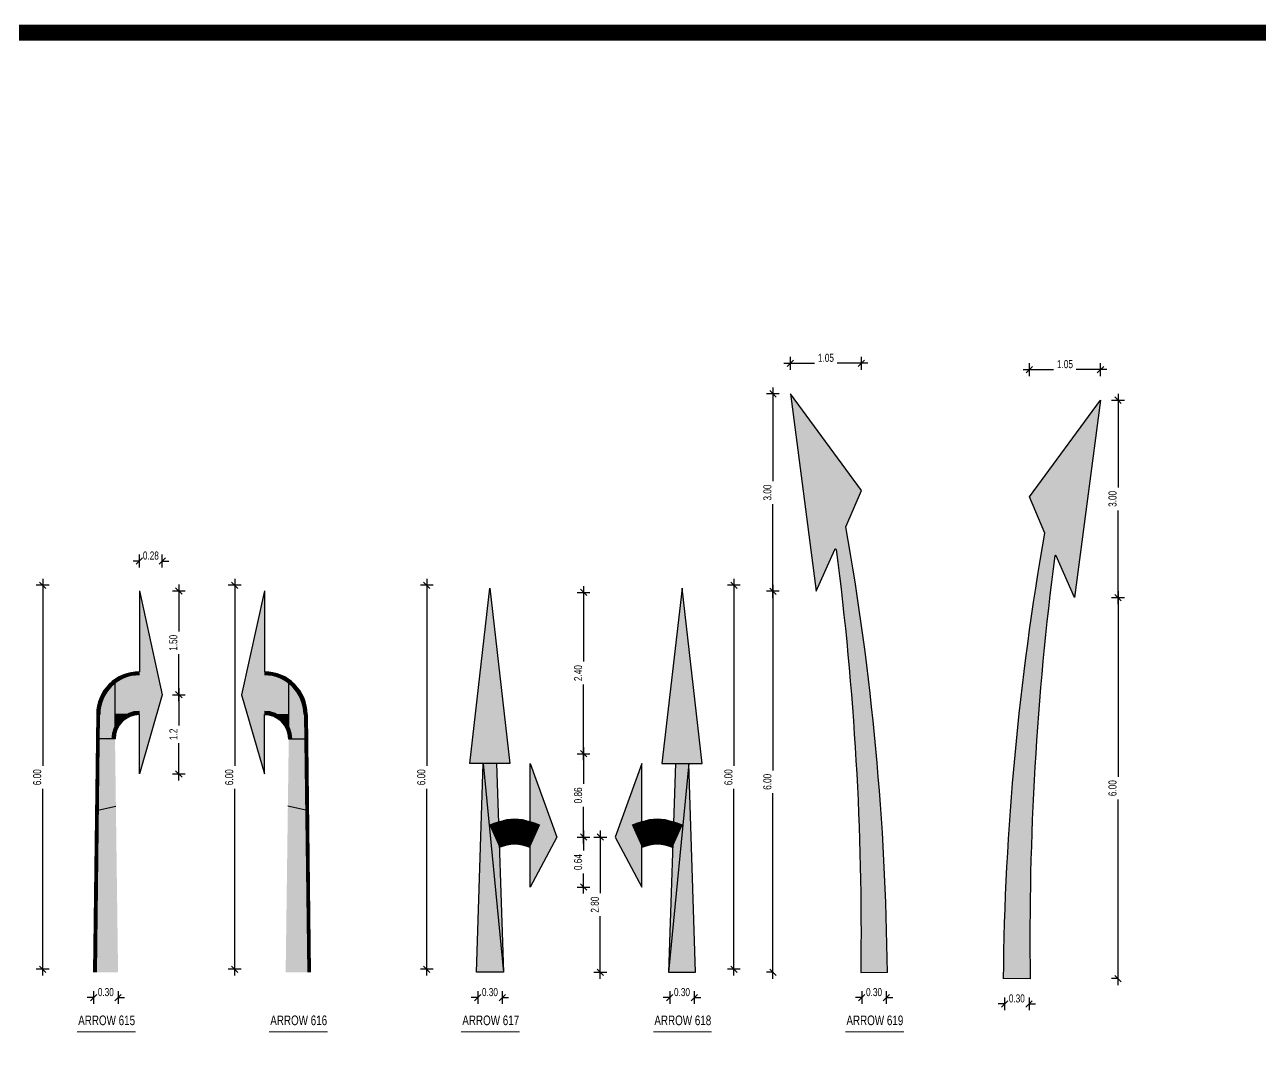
# Model space of a CAD drawing. Header units: metres. Extents: x 427982 to 431722, y 2905273 to 2906993.
# Drawn here: x 430946.5 to 431332.5, y 2906308.7 to 2906633.9 of the extents above; entities that cross this region are included whole.
import ezdxf
from ezdxf.lldxf.tags import DXFTag

# ---------------------------------------------------------------- set-up
doc = ezdxf.new("R2010")
doc.units = ezdxf.units.M
doc.linetypes.add('TI-620 150-200', pattern=[2, 1, -1])
for name, color, linetype in [('TI-Dim 1000', 7, 'Continuous'), ('TI-MARKING', 7, 'Continuous'), ('TI-Text', 7, 'TI_PV'), ('TI-Veiw Ports', 3, 'Continuous')]:
    doc.layers.add(name, color=color, linetype=linetype)
doc.styles.add('DIM', font='simplex.shx')
doc.styles.add('JEREC', font='swisscl.ttf')
tags = doc.linetypes.add('TI_PV', pattern='A,48.055559,-0.517141,["P V",DIM,S=1.25,R=0,X=0,Y=-0.588432],-4.036816,22.390484', length=75).pattern_tags.tags
tags[6] = DXFTag(74, 10)
doc.dimstyles.new('TI 1000', dxfattribs={"dimtxt": 1.5, "dimasz": 1.25, "dimexe": 0.5, "dimexo": 0.5, "dimgap": 1, "dimtad": 0, "dimzin": 0, "dimdsep": 46, "dimtxsty": 'DIM', "dimblk": 'OBLIQUE', "dimcen": 0, "dimdle": 0.5, "dimclrd": 256, "dimclre": 256, "dimclrt": 256, "dimadec": 0, "dimazin": 0, "dimtfac": 1, "dimtix": 1, "dimtofl": 0, "dimtmove": 2, "dimatfit": 3, "dimldrblk": 'OBLIQUE', "dimfxl": 1, "dimfxlon": 1, "dimtvp": 0.666667, "dimtolj": 1, "dimtzin": 0, "dimlwd": -1, "dimlwe": -1, "dimarcsym": 0})

# ---------------------------------------------------------------- blocks, each defined once
blk = doc.blocks.new('TI-619(A)')
at = {"layer": 'TI-MARKING'}
h = blk.add_hatch(color=256, dxfattribs=at)
h.dxf.hatch_style = 1
h.paths.add_polyline_path([(-0.197, 7.529), (-0.44, 6.963, -0.041384), (0.208, 0.002), (-0.208, -0.002, 0.035575), (-0.592, 6.608, 0.67381), (-0.615, 6.608), (-0.903, 5.953), (-1.307, 9.039)])
for points in [[(-0.44, 6.963), (-0.197, 7.529), (-1.307, 9.039), (-0.903, 5.953), (-0.615, 6.608, -0.67381), (-0.592, 6.608, -0.035575), (-0.208, -0.002), (0.208, 0.002)], [(0.208, -0.006, 0.041429), (-0.44, 6.963, 0.024738)]]:
    blk.add_lwpolyline(points, format="xyb", dxfattribs=at)
blk = doc.blocks.new('_OBLIQUE')
at = {"color": 0, "linetype": 'ByBlock'}
blk.add_line((-0.5, -0.5), (0.5, 0.5), dxfattribs=at)
blk = doc.blocks.new('*D60')
at = {"layer": 'Defpoints', "color": 0, "transparency": 16777216}
for p in [(431252.64, 2906336.01), (431260.31, 2906335.8), (431252.64, 2906327.89)]:
    blk.add_point(p, dxfattribs=at)
at = {"layer": 'TI-Dim 1000', "transparency": 16777216}
for p, q in [((431252.64, 2906329.89), (431252.64, 2906325.89)), ((431260.31, 2906329.89), (431260.31, 2906325.89)), ((431252.64, 2906327.89), (431250.64, 2906327.89)), ((431260.31, 2906327.89), (431262.31, 2906327.89))]:
    blk.add_line(p, q, dxfattribs=at)
at = {"layer": 'TI-Dim 1000', "transparency": 16777216, "xscale": 2, "yscale": 2, "zscale": 2}
blk.add_blockref('_OBLIQUE', (431252.64, 2906327.89), dxfattribs=at)
at = {"layer": 'TI-Dim 1000', "transparency": 16777216, "xscale": 2, "yscale": 2, "zscale": 2, "rotation": 180}
blk.add_blockref('_OBLIQUE', (431260.31, 2906327.89), dxfattribs=at)
at = {"layer": 'TI-Dim 1000', "transparency": 16777216, "insert": (431256.47, 2906329.59), "char_height": 2.5, "attachment_point": 5, "style": 'JEREC'}
blk.add_mtext('\\A1;0.30', dxfattribs=at)
blk = doc.blocks.new('*D62')
at = {"layer": 'Defpoints', "color": 0, "transparency": 16777216}
for p in [(431282.61, 2906516.59), (431274.53, 2906454.87), (431288.08, 2906454.87)]:
    blk.add_point(p, dxfattribs=at)
at = {"layer": 'TI-Dim 1000', "transparency": 16777216}
for p, q in [((431288.08, 2906518.59), (431288.08, 2906489.3)), ((431286.08, 2906516.59), (431290.08, 2906516.59)), ((431288.08, 2906452.87), (431288.08, 2906482.15)), ((431286.08, 2906454.87), (431290.08, 2906454.87))]:
    blk.add_line(p, q, dxfattribs=at)
at = {"layer": 'TI-Dim 1000', "transparency": 16777216, "xscale": 2, "yscale": 2, "zscale": 2}
for p, rotation in [((431288.08, 2906516.59), 90), ((431288.08, 2906454.87), 270)]:
    blk.add_blockref('_OBLIQUE', p, dxfattribs=dict(at, rotation=rotation))
at = {"layer": 'TI-Dim 1000', "transparency": 16777216, "insert": (431286.37, 2906485.73), "char_height": 2.5, "attachment_point": 5, "rotation": 90, "style": 'JEREC'}
blk.add_mtext('\\A1;3.00', dxfattribs=at)
blk = doc.blocks.new('*D63')
at = {"layer": 'Defpoints', "color": 0, "transparency": 16777216}
for p in [(431274.53, 2906454.87), (431288.08, 2906335.8), (431288.08, 2906335.8)]:
    blk.add_point(p, dxfattribs=at)
at = {"layer": 'TI-Dim 1000', "transparency": 16777216}
for p, q in [((431288.08, 2906456.87), (431288.08, 2906398.91)), ((431286.08, 2906454.87), (431290.08, 2906454.87)), ((431288.08, 2906333.8), (431288.08, 2906391.75)), ((431288.08, 2906335.8), (431286.08, 2906335.8))]:
    blk.add_line(p, q, dxfattribs=at)
at = {"layer": 'TI-Dim 1000', "transparency": 16777216, "xscale": 2, "yscale": 2, "zscale": 2}
for p, rotation in [((431288.08, 2906454.87), 90), ((431288.08, 2906335.8), 270)]:
    blk.add_blockref('_OBLIQUE', p, dxfattribs=dict(at, rotation=rotation))
at = {"layer": 'TI-Dim 1000', "transparency": 16777216, "insert": (431286.37, 2906395.33), "char_height": 2.5, "attachment_point": 5, "rotation": 90, "style": 'JEREC'}
blk.add_mtext('\\A1;6.00', dxfattribs=at)
blk = doc.blocks.new('*D61')
at = {"layer": 'Defpoints', "color": 0, "transparency": 16777216}
for p in [(431260.41, 2906526.12), (431282.61, 2906516.59), (431260.41, 2906486.39)]:
    blk.add_point(p, dxfattribs=at)
at = {"layer": 'TI-Dim 1000', "transparency": 16777216}
for p, q in [((431258.41, 2906526.12), (431267.96, 2906526.12)), ((431260.41, 2906524.12), (431260.41, 2906528.12)), ((431284.61, 2906526.12), (431275.05, 2906526.12)), ((431282.61, 2906524.12), (431282.61, 2906528.12))]:
    blk.add_line(p, q, dxfattribs=at)
at = {"layer": 'TI-Dim 1000', "transparency": 16777216, "xscale": 2, "yscale": 2, "zscale": 2, "rotation": 180}
blk.add_blockref('_OBLIQUE', (431260.41, 2906526.12), dxfattribs=at)
at = {"layer": 'TI-Dim 1000', "transparency": 16777216, "xscale": 2, "yscale": 2, "zscale": 2}
blk.add_blockref('_OBLIQUE', (431282.61, 2906526.12), dxfattribs=at)
at = {"layer": 'TI-Dim 1000', "transparency": 16777216, "insert": (431271.51, 2906527.83), "char_height": 2.5, "attachment_point": 5, "style": 'JEREC'}
blk.add_mtext('\\A1;1.05', dxfattribs=at)
blk = doc.blocks.new('TI-615')
at = {"layer": 'TI-MARKING'}
for p, q in [((0.524, 5.959), (0.524, 4.695)), ((0.524, 5.959), (0.882, 4.338)), ((0.143, 3.647), (0.143, 4.576)), ((0.882, 4.338), (0.524, 3.099)), ((-0.143, 4.028), (-0.191, 0)), ((-0.133, 4.028), (-0.181, 0)), ((-0.124, 4.028), (-0.172, 0)), ((-0.114, 4.028), (-0.162, 0)), ((-0.105, 4.028), (-0.153, 0)), ((0.524, 4.028), (0.143, 4.028)), ((0.524, 3.099), (0.524, 4.028)), ((0.148, 3.647), (-0.148, 3.647)), ((-0.123, 2.535), (0.157, 2.598))]:
    blk.add_line(p, q, dxfattribs=at)
for centre, radius in [((0.524, 4.028), 0.667), ((0.524, 4.028), 0.658), ((0.524, 4.028), 0.648), ((0.524, 4.028), 0.639), ((0.524, 4.028), 0.629), ((0.524, 4.028), 0.62), ((0.524, 3.647), 0.429), ((0.524, 3.647), 0.419), ((0.524, 3.647), 0.41), ((0.524, 3.647), 0.4), ((0.524, 3.647), 0.391), ((0.524, 3.647), 0.381)]:
    blk.add_arc(centre, radius, 90, 180, dxfattribs=at)
for points in [[(0.524, 5.959), (0.524, 3.099), (0.882, 4.338)], [(0.524, 4.695), (0.143, 4.552), (0.542, 4.551)], [(0.143, 4.552), (-0.107, 4.192), (0.177, 4.192)], [(0.557, 4.034), (0.143, 4.028), (0.542, 4.551), (0.143, 4.552)], [(0.148, 3.647), (-0.148, 3.647), (0.153, 4.207), (-0.107, 4.192)], [(0.35, 4.028), (0.143, 3.797), (0.143, 4.028)], [(0.143, 3.647), (-0.148, 3.647), (0.191, 0), (-0.191, 0)]]:
    blk.add_solid(points, dxfattribs=at)
blk = doc.blocks.new('TI-616')
at = {"layer": 'TI-MARKING'}
for p, q in [((-0.524, 5.959), (-0.882, 4.338)), ((-0.524, 5.959), (-0.524, 4.695)), ((-0.143, 3.647), (-0.143, 4.576)), ((-0.882, 4.338), (-0.524, 3.099)), ((-0.524, 4.028), (-0.143, 4.028)), ((-0.524, 3.099), (-0.524, 4.028)), ((0.105, 4.028), (0.153, 0)), ((0.114, 4.028), (0.162, 0)), ((0.124, 4.028), (0.172, 0)), ((0.133, 4.028), (0.181, 0)), ((0.143, 4.028), (0.191, 0)), ((-0.148, 3.647), (0.148, 3.647)), ((0.123, 2.535), (-0.157, 2.598))]:
    blk.add_line(p, q, dxfattribs=at)
for centre, radius in [((-0.524, 4.028), 0.667), ((-0.524, 4.028), 0.658), ((-0.524, 4.028), 0.648), ((-0.524, 4.028), 0.639), ((-0.524, 4.028), 0.629), ((-0.524, 4.028), 0.62), ((-0.524, 3.647), 0.429), ((-0.524, 3.647), 0.419), ((-0.524, 3.647), 0.41), ((-0.524, 3.647), 0.4), ((-0.524, 3.647), 0.391), ((-0.524, 3.647), 0.381)]:
    blk.add_arc(centre, radius, 0, 90, dxfattribs=at)
for points in [[(-0.524, 5.959), (-0.524, 3.099), (-0.882, 4.338)], [(-0.524, 4.695), (-0.143, 4.552), (-0.542, 4.551)], [(-0.557, 4.034), (-0.143, 4.028), (-0.542, 4.551), (-0.143, 4.552)], [(-0.143, 4.552), (0.107, 4.192), (-0.177, 4.192)], [(-0.148, 3.647), (0.148, 3.647), (-0.153, 4.207), (0.107, 4.192)], [(-0.35, 4.028), (-0.143, 3.797), (-0.143, 4.028)], [(-0.143, 3.647), (0.148, 3.647), (-0.191, 0), (0.191, 0)]]:
    blk.add_solid(points, dxfattribs=at)
blk = doc.blocks.new('TI-617')
at = {"layer": 'TI-MARKING'}
for p, q in [((-0.313, 3.261), (0, 6)), ((0, 6), (0.313, 3.261)), ((-0.104, 3.261), (-0.313, 3.261)), ((-0.209, 0), (-0.104, 3.261)), ((-0.104, 3.261), (0.209, 0)), ((0.104, 3.261), (-0.104, 3.261)), ((0.313, 3.261), (0.104, 3.261)), ((0.104, 3.261), (0.209, 0)), ((0.626, 1.33), (0.626, 3.261)), ((0.626, 3.261), (1.043, 2.113)), ((1.043, 2.113), (0.626, 1.33)), ((0.209, 0), (-0.209, 0))]:
    blk.add_line(p, q, dxfattribs=at)
at = {"layer": 'TI-MARKING', "const_width": 0.391}
blk.add_lwpolyline([(0.067, 2.128, -0.213946), (0.706, 2.128, -0.213946)], format="xyb", dxfattribs=at)
at = {"layer": 'TI-MARKING'}
for centre in [(0.386, 1.807), (0.386, 1.415)]:
    blk.add_arc(centre, 0.586, 65.8477, 114.1523, dxfattribs=at)
for points in [[(0.313, 3.261), (-0.313, 3.261), (0, 6)], [(0.209, 0), (-0.209, 0), (-0.104, 3.261)], [(0.104, 3.261), (-0.104, 3.261), (0.209, 0)], [(0.626, 1.33), (0.626, 3.261), (1.043, 2.113)]]:
    blk.add_solid(points, dxfattribs=at)
blk = doc.blocks.new('TI-618')
at = {"layer": 'TI-MARKING'}
for p, q in [((0, 6), (-0.313, 3.261)), ((0.313, 3.261), (0, 6)), ((-0.626, 3.261), (-1.043, 2.113)), ((-0.626, 1.33), (-0.626, 3.261)), ((-0.313, 3.261), (-0.104, 3.261)), ((0.104, 3.261), (-0.209, 0)), ((-0.104, 3.261), (-0.209, 0)), ((-0.104, 3.261), (0.104, 3.261)), ((0.104, 3.261), (0.313, 3.261)), ((0.209, 0), (0.104, 3.261)), ((-1.043, 2.113), (-0.626, 1.33)), ((-0.209, 0), (0.209, 0))]:
    blk.add_line(p, q, dxfattribs=at)
at = {"layer": 'TI-MARKING', "const_width": 0.391}
blk.add_lwpolyline([(-0.067, 2.128, 0.213946), (-0.706, 2.128, 0.213946)], format="xyb", dxfattribs=at)
at = {"layer": 'TI-MARKING'}
for centre in [(-0.386, 1.807), (-0.386, 1.415)]:
    blk.add_arc(centre, 0.586, 65.8477, 114.1523, dxfattribs=at)
for points in [[(-0.313, 3.261), (0.313, 3.261), (0, 6)], [(-0.626, 1.33), (-0.626, 3.261), (-1.043, 2.113)], [(-0.209, 0), (0.209, 0), (0.104, 3.261)], [(-0.104, 3.261), (0.104, 3.261), (-0.209, 0)]]:
    blk.add_solid(points, dxfattribs=at)
blk = doc.blocks.new('*D127')
at = {"layer": 'Defpoints', "color": 0, "transparency": 16777216}
for p in [(430979.93, 2906458.73), (430952.13, 2906338.73), (430979.93, 2906338.73)]:
    blk.add_point(p, dxfattribs=at)
at = {"layer": 'TI-Dim 1000', "transparency": 16777216}
for p, q in [((430952.13, 2906460.73), (430952.13, 2906402.31)), ((430954.13, 2906458.73), (430950.13, 2906458.73)), ((430952.13, 2906336.73), (430952.13, 2906395.15)), ((430954.13, 2906338.73), (430950.13, 2906338.73))]:
    blk.add_line(p, q, dxfattribs=at)
at = {"layer": 'TI-Dim 1000', "transparency": 16777216, "xscale": 2, "yscale": 2, "zscale": 2}
for p, rotation in [((430952.13, 2906458.73), 90), ((430952.13, 2906338.73), 270)]:
    blk.add_blockref('_OBLIQUE', p, dxfattribs=dict(at, rotation=rotation))
at = {"layer": 'TI-Dim 1000', "transparency": 16777216, "insert": (430950.42, 2906398.73), "char_height": 2.5, "attachment_point": 5, "rotation": 90, "style": 'JEREC'}
blk.add_mtext('\\A1;6.00', dxfattribs=at)
blk = doc.blocks.new('*D128')
at = {"layer": 'Defpoints', "color": 0, "transparency": 16777216}
for p in [(431039.93, 2906458.73), (431012.13, 2906338.73), (431039.93, 2906338.73)]:
    blk.add_point(p, dxfattribs=at)
at = {"layer": 'TI-Dim 1000', "transparency": 16777216}
for p, q in [((431012.13, 2906460.73), (431012.13, 2906402.31)), ((431014.13, 2906458.73), (431010.13, 2906458.73)), ((431012.13, 2906336.73), (431012.13, 2906395.15)), ((431014.13, 2906338.73), (431010.13, 2906338.73))]:
    blk.add_line(p, q, dxfattribs=at)
at = {"layer": 'TI-Dim 1000', "transparency": 16777216, "xscale": 2, "yscale": 2, "zscale": 2}
for p, rotation in [((431012.13, 2906458.73), 90), ((431012.13, 2906338.73), 270)]:
    blk.add_blockref('_OBLIQUE', p, dxfattribs=dict(at, rotation=rotation))
at = {"layer": 'TI-Dim 1000', "transparency": 16777216, "insert": (431010.42, 2906398.73), "char_height": 2.5, "attachment_point": 5, "rotation": 90, "style": 'JEREC'}
blk.add_mtext('\\A1;6.00', dxfattribs=at)
blk = doc.blocks.new('*D129')
at = {"layer": 'Defpoints', "color": 0, "transparency": 16777216}
for p in [(431099.93, 2906458.73), (431072.13, 2906338.73), (431099.93, 2906338.73)]:
    blk.add_point(p, dxfattribs=at)
at = {"layer": 'TI-Dim 1000', "transparency": 16777216}
for p, q in [((431072.13, 2906460.73), (431072.13, 2906402.31)), ((431074.13, 2906458.73), (431070.13, 2906458.73)), ((431072.13, 2906336.73), (431072.13, 2906395.15)), ((431074.13, 2906338.73), (431070.13, 2906338.73))]:
    blk.add_line(p, q, dxfattribs=at)
at = {"layer": 'TI-Dim 1000', "transparency": 16777216, "xscale": 2, "yscale": 2, "zscale": 2}
for p, rotation in [((431072.13, 2906458.73), 90), ((431072.13, 2906338.73), 270)]:
    blk.add_blockref('_OBLIQUE', p, dxfattribs=dict(at, rotation=rotation))
at = {"layer": 'TI-Dim 1000', "transparency": 16777216, "insert": (431070.42, 2906398.73), "char_height": 2.5, "attachment_point": 5, "rotation": 90, "style": 'JEREC'}
blk.add_mtext('\\A1;6.00', dxfattribs=at)
blk = doc.blocks.new('*D130')
at = {"layer": 'Defpoints', "color": 0, "transparency": 16777216}
for p in [(431195.89, 2906458.73), (431168.08, 2906338.73), (431195.89, 2906338.73)]:
    blk.add_point(p, dxfattribs=at)
at = {"layer": 'TI-Dim 1000', "transparency": 16777216}
for p, q in [((431168.08, 2906460.73), (431168.08, 2906402.31)), ((431170.08, 2906458.73), (431166.08, 2906458.73)), ((431168.08, 2906336.73), (431168.08, 2906395.15)), ((431170.08, 2906338.73), (431166.08, 2906338.73))]:
    blk.add_line(p, q, dxfattribs=at)
at = {"layer": 'TI-Dim 1000', "transparency": 16777216, "xscale": 2, "yscale": 2, "zscale": 2}
for p, rotation in [((431168.08, 2906458.73), 90), ((431168.08, 2906338.73), 270)]:
    blk.add_blockref('_OBLIQUE', p, dxfattribs=dict(at, rotation=rotation))
at = {"layer": 'TI-Dim 1000', "transparency": 16777216, "insert": (431166.38, 2906398.73), "char_height": 2.5, "attachment_point": 5, "rotation": 90, "style": 'JEREC'}
blk.add_mtext('\\A1;6.00', dxfattribs=at)
blk = doc.blocks.new('*D131')
at = {"layer": 'Defpoints', "color": 0, "transparency": 16777216}
for p in [(430968.03, 2906337.78), (430975.7, 2906337.99), (430975.7, 2906329.87)]:
    blk.add_point(p, dxfattribs=at)
at = {"layer": 'TI-Dim 1000', "transparency": 16777216}
for p, q in [((430968.03, 2906331.87), (430968.03, 2906327.87)), ((430975.7, 2906331.87), (430975.7, 2906327.87)), ((430968.03, 2906329.87), (430966.03, 2906329.87)), ((430975.7, 2906329.87), (430977.7, 2906329.87))]:
    blk.add_line(p, q, dxfattribs=at)
at = {"layer": 'TI-Dim 1000', "transparency": 16777216, "xscale": 2, "yscale": 2, "zscale": 2}
blk.add_blockref('_OBLIQUE', (430968.03, 2906329.87), dxfattribs=at)
at = {"layer": 'TI-Dim 1000', "transparency": 16777216, "xscale": 2, "yscale": 2, "zscale": 2, "rotation": 180}
blk.add_blockref('_OBLIQUE', (430975.7, 2906329.87), dxfattribs=at)
at = {"layer": 'TI-Dim 1000', "transparency": 16777216, "insert": (430971.86, 2906331.57), "char_height": 2.5, "attachment_point": 5, "style": 'JEREC'}
blk.add_mtext('\\A1;0.30', dxfattribs=at)
blk = doc.blocks.new('*D132')
at = {"layer": 'Defpoints', "color": 0, "transparency": 16777216}
for p in [(431088.03, 2906337.78), (431095.7, 2906337.99), (431095.7, 2906329.87)]:
    blk.add_point(p, dxfattribs=at)
at = {"layer": 'TI-Dim 1000', "transparency": 16777216}
for p, q in [((431088.03, 2906331.87), (431088.03, 2906327.87)), ((431095.7, 2906331.87), (431095.7, 2906327.87)), ((431088.03, 2906329.87), (431086.03, 2906329.87)), ((431095.7, 2906329.87), (431097.7, 2906329.87))]:
    blk.add_line(p, q, dxfattribs=at)
at = {"layer": 'TI-Dim 1000', "transparency": 16777216, "xscale": 2, "yscale": 2, "zscale": 2}
blk.add_blockref('_OBLIQUE', (431088.03, 2906329.87), dxfattribs=at)
at = {"layer": 'TI-Dim 1000', "transparency": 16777216, "xscale": 2, "yscale": 2, "zscale": 2, "rotation": 180}
blk.add_blockref('_OBLIQUE', (431095.7, 2906329.87), dxfattribs=at)
at = {"layer": 'TI-Dim 1000', "transparency": 16777216, "insert": (431091.86, 2906331.57), "char_height": 2.5, "attachment_point": 5, "style": 'JEREC'}
blk.add_mtext('\\A1;0.30', dxfattribs=at)
blk = doc.blocks.new('*D133')
at = {"layer": 'Defpoints', "color": 0, "transparency": 16777216}
for p in [(431148.03, 2906337.78), (431155.7, 2906337.99), (431155.7, 2906329.87)]:
    blk.add_point(p, dxfattribs=at)
at = {"layer": 'TI-Dim 1000', "transparency": 16777216}
for p, q in [((431148.03, 2906331.87), (431148.03, 2906327.87)), ((431155.7, 2906331.87), (431155.7, 2906327.87)), ((431148.03, 2906329.87), (431146.03, 2906329.87)), ((431155.7, 2906329.87), (431157.7, 2906329.87))]:
    blk.add_line(p, q, dxfattribs=at)
at = {"layer": 'TI-Dim 1000', "transparency": 16777216, "xscale": 2, "yscale": 2, "zscale": 2}
blk.add_blockref('_OBLIQUE', (431148.03, 2906329.87), dxfattribs=at)
at = {"layer": 'TI-Dim 1000', "transparency": 16777216, "xscale": 2, "yscale": 2, "zscale": 2, "rotation": 180}
blk.add_blockref('_OBLIQUE', (431155.7, 2906329.87), dxfattribs=at)
at = {"layer": 'TI-Dim 1000', "transparency": 16777216, "insert": (431151.86, 2906331.57), "char_height": 2.5, "attachment_point": 5, "style": 'JEREC'}
blk.add_mtext('\\A1;0.30', dxfattribs=at)
blk = doc.blocks.new('*D134')
at = {"layer": 'Defpoints', "color": 0, "transparency": 16777216}
for p in [(431208.03, 2906337.78), (431215.7, 2906337.99), (431215.7, 2906329.87)]:
    blk.add_point(p, dxfattribs=at)
at = {"layer": 'TI-Dim 1000', "transparency": 16777216}
for p, q in [((431208.03, 2906331.87), (431208.03, 2906327.87)), ((431215.7, 2906331.87), (431215.7, 2906327.87)), ((431208.03, 2906329.87), (431206.03, 2906329.87)), ((431215.7, 2906329.87), (431217.7, 2906329.87))]:
    blk.add_line(p, q, dxfattribs=at)
at = {"layer": 'TI-Dim 1000', "transparency": 16777216, "xscale": 2, "yscale": 2, "zscale": 2}
blk.add_blockref('_OBLIQUE', (431208.03, 2906329.87), dxfattribs=at)
at = {"layer": 'TI-Dim 1000', "transparency": 16777216, "xscale": 2, "yscale": 2, "zscale": 2, "rotation": 180}
blk.add_blockref('_OBLIQUE', (431215.7, 2906329.87), dxfattribs=at)
at = {"layer": 'TI-Dim 1000', "transparency": 16777216, "insert": (431211.86, 2906331.57), "char_height": 2.5, "attachment_point": 5, "style": 'JEREC'}
blk.add_mtext('\\A1;0.30', dxfattribs=at)
blk = doc.blocks.new('*D135')
at = {"layer": 'Defpoints', "color": 0, "transparency": 16777216}
for p in [(431108.26, 2906456.49), (431114.02, 2906406.09), (431121.12, 2906406.09)]:
    blk.add_point(p, dxfattribs=at)
at = {"layer": 'TI-Dim 1000', "transparency": 16777216}
for p, q in [((431119.12, 2906456.49), (431123.12, 2906456.49)), ((431121.12, 2906458.49), (431121.12, 2906434.86)), ((431121.12, 2906404.09), (431121.12, 2906427.71)), ((431119.12, 2906406.09), (431123.12, 2906406.09))]:
    blk.add_line(p, q, dxfattribs=at)
at = {"layer": 'TI-Dim 1000', "transparency": 16777216, "xscale": 2, "yscale": 2, "zscale": 2}
for p, rotation in [((431121.12, 2906456.49), 90), ((431121.12, 2906406.09), 270)]:
    blk.add_blockref('_OBLIQUE', p, dxfattribs=dict(at, rotation=rotation))
at = {"layer": 'TI-Dim 1000', "transparency": 16777216, "insert": (431119.41, 2906431.29), "char_height": 2.5, "attachment_point": 5, "rotation": 90, "style": 'JEREC'}
blk.add_mtext('\\A1;2.40', dxfattribs=at)
blk = doc.blocks.new('*D136')
at = {"layer": 'Defpoints', "color": 0, "transparency": 16777216}
for p in [(430982.35, 2906456.95), (430989.5, 2906424.54), (430994.66, 2906424.54)]:
    blk.add_point(p, dxfattribs=at)
at = {"layer": 'TI-Dim 1000', "transparency": 16777216}
for p, q in [((430992.66, 2906456.95), (430996.66, 2906456.95)), ((430994.66, 2906458.95), (430994.66, 2906444.29)), ((430994.66, 2906422.54), (430994.66, 2906437.2)), ((430992.66, 2906424.54), (430996.66, 2906424.54))]:
    blk.add_line(p, q, dxfattribs=at)
at = {"layer": 'TI-Dim 1000', "transparency": 16777216, "xscale": 2, "yscale": 2, "zscale": 2}
for p, rotation in [((430994.66, 2906456.95), 90), ((430994.66, 2906424.54), 270)]:
    blk.add_blockref('_OBLIQUE', p, dxfattribs=dict(at, rotation=rotation))
at = {"layer": 'TI-Dim 1000', "transparency": 16777216, "insert": (430992.95, 2906440.75), "char_height": 2.5, "attachment_point": 5, "rotation": 90, "style": 'JEREC'}
blk.add_mtext('\\A1;1.50', dxfattribs=at)
blk = doc.blocks.new('*D137')
at = {"layer": 'Defpoints', "color": 0, "transparency": 16777216}
for p in [(430989.5, 2906424.54), (430982.35, 2906399.75), (430994.66, 2906399.75)]:
    blk.add_point(p, dxfattribs=at)
at = {"layer": 'TI-Dim 1000', "transparency": 16777216}
for p, q in [((430992.66, 2906424.54), (430996.66, 2906424.54)), ((430994.66, 2906426.54), (430994.66, 2906414.9)), ((430994.66, 2906397.75), (430994.66, 2906409.38)), ((430992.66, 2906399.75), (430996.66, 2906399.75))]:
    blk.add_line(p, q, dxfattribs=at)
at = {"layer": 'TI-Dim 1000', "transparency": 16777216, "xscale": 2, "yscale": 2, "zscale": 2}
for p, rotation in [((430994.66, 2906424.54), 90), ((430994.66, 2906399.75), 270)]:
    blk.add_blockref('_OBLIQUE', p, dxfattribs=dict(at, rotation=rotation))
at = {"layer": 'TI-Dim 1000', "transparency": 16777216, "insert": (430992.98, 2906412.14), "char_height": 2.5, "attachment_point": 5, "rotation": 90, "style": 'JEREC'}
blk.add_mtext('\\A1;1.2', dxfattribs=at)
blk = doc.blocks.new('*D138')
at = {"layer": 'Defpoints', "color": 0, "transparency": 16777216}
for p in [(430982.35, 2906466.3), (430982.35, 2906456.95), (430989.5, 2906424.54)]:
    blk.add_point(p, dxfattribs=at)
at = {"layer": 'TI-Dim 1000', "transparency": 16777216}
for p, q in [((430982.35, 2906464.3), (430982.35, 2906468.3)), ((430989.5, 2906464.3), (430989.5, 2906468.3)), ((430982.35, 2906466.3), (430980.35, 2906466.3)), ((430989.5, 2906466.3), (430991.5, 2906466.3))]:
    blk.add_line(p, q, dxfattribs=at)
at = {"layer": 'TI-Dim 1000', "transparency": 16777216, "xscale": 2, "yscale": 2, "zscale": 2}
blk.add_blockref('_OBLIQUE', (430982.35, 2906466.3), dxfattribs=at)
at = {"layer": 'TI-Dim 1000', "transparency": 16777216, "xscale": 2, "yscale": 2, "zscale": 2, "rotation": 180}
blk.add_blockref('_OBLIQUE', (430989.5, 2906466.3), dxfattribs=at)
at = {"layer": 'TI-Dim 1000', "transparency": 16777216, "insert": (430985.93, 2906468.01), "char_height": 2.5, "attachment_point": 5, "style": 'JEREC'}
blk.add_mtext('\\A1;0.28', dxfattribs=at)
blk = doc.blocks.new('*D139')
at = {"layer": 'Defpoints', "color": 0, "transparency": 16777216}
for p in [(431114.02, 2906406.09), (431112.74, 2906380.04), (431121.12, 2906380.04)]:
    blk.add_point(p, dxfattribs=at)
at = {"layer": 'TI-Dim 1000', "transparency": 16777216}
for p, q in [((431119.12, 2906406.09), (431123.12, 2906406.09)), ((431121.12, 2906408.09), (431121.12, 2906396.64)), ((431121.12, 2906378.04), (431121.12, 2906389.48)), ((431119.12, 2906380.04), (431123.12, 2906380.04))]:
    blk.add_line(p, q, dxfattribs=at)
at = {"layer": 'TI-Dim 1000', "transparency": 16777216, "xscale": 2, "yscale": 2, "zscale": 2}
for p, rotation in [((431121.12, 2906406.09), 90), ((431121.12, 2906380.04), 270)]:
    blk.add_blockref('_OBLIQUE', p, dxfattribs=dict(at, rotation=rotation))
at = {"layer": 'TI-Dim 1000', "transparency": 16777216, "insert": (431119.41, 2906393.06), "char_height": 2.5, "attachment_point": 5, "rotation": 90, "style": 'JEREC'}
blk.add_mtext('\\A1;0.86', dxfattribs=at)
blk = doc.blocks.new('*D140')
at = {"layer": 'Defpoints', "color": 0, "transparency": 16777216}
for p in [(431112.74, 2906380.04), (431104.39, 2906364.39), (431121.12, 2906364.39)]:
    blk.add_point(p, dxfattribs=at)
at = {"layer": 'TI-Dim 1000', "transparency": 16777216}
for p, q in [((431121.12, 2906382.04), (431121.12, 2906375.81)), ((431119.12, 2906380.04), (431123.12, 2906380.04)), ((431121.12, 2906362.39), (431121.12, 2906368.62)), ((431119.12, 2906364.39), (431123.12, 2906364.39))]:
    blk.add_line(p, q, dxfattribs=at)
at = {"layer": 'TI-Dim 1000', "transparency": 16777216, "xscale": 2, "yscale": 2, "zscale": 2}
for p, rotation in [((431121.12, 2906380.04), 90), ((431121.12, 2906364.39), 270)]:
    blk.add_blockref('_OBLIQUE', p, dxfattribs=dict(at, rotation=rotation))
at = {"layer": 'TI-Dim 1000', "transparency": 16777216, "insert": (431119.41, 2906372.21), "char_height": 2.5, "attachment_point": 5, "rotation": 90, "style": 'JEREC'}
blk.add_mtext('\\A1;0.64', dxfattribs=at)
blk = doc.blocks.new('*D141')
at = {"layer": 'Defpoints', "color": 0, "transparency": 16777216}
for p in [(431112.74, 2906380.04), (431112.74, 2906337.78), (431126.34, 2906337.78)]:
    blk.add_point(p, dxfattribs=at)
at = {"layer": 'TI-Dim 1000', "transparency": 16777216}
for p, q in [((431126.34, 2906382.04), (431126.34, 2906362.49)), ((431124.34, 2906380.04), (431128.34, 2906380.04)), ((431126.34, 2906335.78), (431126.34, 2906355.33)), ((431124.34, 2906337.78), (431128.34, 2906337.78))]:
    blk.add_line(p, q, dxfattribs=at)
at = {"layer": 'TI-Dim 1000', "transparency": 16777216, "xscale": 2, "yscale": 2, "zscale": 2}
for p, rotation in [((431126.34, 2906380.04), 90), ((431126.34, 2906337.78), 270)]:
    blk.add_blockref('_OBLIQUE', p, dxfattribs=dict(at, rotation=rotation))
at = {"layer": 'TI-Dim 1000', "transparency": 16777216, "insert": (431124.63, 2906358.91), "char_height": 2.5, "attachment_point": 5, "rotation": 90, "style": 'JEREC'}
blk.add_mtext('\\A1;2.80', dxfattribs=at)
blk = doc.blocks.new('*D184')
at = {"layer": 'Defpoints', "color": 0, "transparency": 16777216}
for p in [(431185.73, 2906518.57), (431180.26, 2906456.85), (431193.8, 2906456.85)]:
    blk.add_point(p, dxfattribs=at)
at = {"layer": 'TI-Dim 1000', "transparency": 16777216}
for p, q in [((431182.26, 2906518.57), (431178.26, 2906518.57)), ((431180.26, 2906520.57), (431180.26, 2906491.28)), ((431180.26, 2906454.85), (431180.26, 2906484.13)), ((431182.26, 2906456.85), (431178.26, 2906456.85))]:
    blk.add_line(p, q, dxfattribs=at)
at = {"layer": 'TI-Dim 1000', "transparency": 16777216, "xscale": 2, "yscale": 2, "zscale": 2}
for p, rotation in [((431180.26, 2906518.57), 90), ((431180.26, 2906456.85), 270)]:
    blk.add_blockref('_OBLIQUE', p, dxfattribs=dict(at, rotation=rotation))
at = {"layer": 'TI-Dim 1000', "transparency": 16777216, "insert": (431178.55, 2906487.71), "char_height": 2.5, "attachment_point": 5, "rotation": 90, "style": 'JEREC'}
blk.add_mtext('\\A1;3.00', dxfattribs=at)
blk = doc.blocks.new('*D185')
at = {"layer": 'Defpoints', "color": 0, "transparency": 16777216}
for p in [(431193.8, 2906456.85), (431180.26, 2906337.78), (431180.26, 2906337.78)]:
    blk.add_point(p, dxfattribs=at)
at = {"layer": 'TI-Dim 1000', "transparency": 16777216}
for p, q in [((431182.26, 2906456.85), (431178.26, 2906456.85)), ((431180.26, 2906458.85), (431180.26, 2906400.89)), ((431180.26, 2906335.78), (431180.26, 2906393.73)), ((431180.26, 2906337.78), (431178.26, 2906337.78))]:
    blk.add_line(p, q, dxfattribs=at)
at = {"layer": 'TI-Dim 1000', "transparency": 16777216, "xscale": 2, "yscale": 2, "zscale": 2}
for p, rotation in [((431180.26, 2906456.85), 90), ((431180.26, 2906337.78), 270)]:
    blk.add_blockref('_OBLIQUE', p, dxfattribs=dict(at, rotation=rotation))
at = {"layer": 'TI-Dim 1000', "transparency": 16777216, "insert": (431178.55, 2906397.31), "char_height": 2.5, "attachment_point": 5, "rotation": 90, "style": 'JEREC'}
blk.add_mtext('\\A1;6.00', dxfattribs=at)
blk = doc.blocks.new('*D186')
at = {"layer": 'Defpoints', "color": 0, "transparency": 16777216}
for p in [(431207.93, 2906528.1), (431185.73, 2906518.57), (431207.93, 2906488.37)]:
    blk.add_point(p, dxfattribs=at)
at = {"layer": 'TI-Dim 1000', "transparency": 16777216}
for p, q in [((431185.73, 2906526.1), (431185.73, 2906530.1)), ((431207.93, 2906526.1), (431207.93, 2906530.1)), ((431183.73, 2906528.1), (431193.28, 2906528.1)), ((431209.93, 2906528.1), (431200.37, 2906528.1))]:
    blk.add_line(p, q, dxfattribs=at)
at = {"layer": 'TI-Dim 1000', "transparency": 16777216, "xscale": 2, "yscale": 2, "zscale": 2, "rotation": 180}
blk.add_blockref('_OBLIQUE', (431185.73, 2906528.1), dxfattribs=at)
at = {"layer": 'TI-Dim 1000', "transparency": 16777216, "xscale": 2, "yscale": 2, "zscale": 2}
blk.add_blockref('_OBLIQUE', (431207.93, 2906528.1), dxfattribs=at)
at = {"layer": 'TI-Dim 1000', "transparency": 16777216, "insert": (431196.83, 2906529.81), "char_height": 2.5, "attachment_point": 5, "style": 'JEREC'}
blk.add_mtext('\\A1;1.05', dxfattribs=at)

msp = doc.modelspace()

# ---------------------------------------------------------------- linework, layer by layer
at = {"layer": 'TI-Dim 1000', "const_width": 5}
msp.add_lwpolyline([(430044.183, 2906631.429), (431719.924, 2906631.429), (431719.924, 2905275.137), (430044.183, 2905275.137)], close=True, dxfattribs=at)
at = {"layer": 'TI-Text', "linetype": 'TI-620 150-200', "const_width": 0.3, "flags": 128}
for points in [[(430962.861, 2906319.164), (430981.181, 2906319.164)], [(431022.861, 2906319.164), (431041.181, 2906319.164)], [(431082.861, 2906319.164), (431101.181, 2906319.164)], [(431142.861, 2906319.164), (431161.181, 2906319.164)], [(431202.861, 2906319.164), (431221.181, 2906319.164)]]:
    msp.add_lwpolyline(points, dxfattribs=at)

# ---------------------------------------------------------------- block references
at = {"layer": 'TI-Veiw Ports', "yscale": 20, "zscale": 20}
for name, p, xscale in [('TI-619(A)', (431211.867, 2906337.78), 20), ('TI-619(A)', (431256.47, 2906335.8), -20), ('TI-615', (430971.867, 2906337.78), 20), ('TI-616', (431031.867, 2906337.78), 20), ('TI-617', (431091.867, 2906337.78), 20), ('TI-618', (431151.867, 2906337.78), 20)]:
    msp.add_blockref(name, p, dxfattribs=dict(at, xscale=xscale))

# ---------------------------------------------------------------- texts
at = {"layer": 'TI-Text', "linetype": 'TI-620 150-200', "style": 'JEREC'}
for s, p in [('ARROW 615', (430963.229, 2906321.258)), ('ARROW 616', (431023.229, 2906321.258)), ('ARROW 617', (431083.229, 2906321.258)), ('ARROW 618', (431143.229, 2906321.258)), ('ARROW 619', (431203.229, 2906321.258))]:
    msp.add_text(s, height=3, dxfattribs=at).set_placement(p)

# ---------------------------------------------------------------- dimensions: what is measured, and where the dimension line sits
at = {"layer": 'TI-Dim 1000'}
for base, p1, p2, text, picture, middle in [((431207.926, 2906528.102), (431185.732, 2906518.567), (431207.926, 2906488.369), '1.05', '*D186', (431196.829, 2906529.809)), ((430982.354, 2906466.301), (430989.505, 2906424.538), (430982.354, 2906456.953), '0.28', '*D138', (430985.929, 2906468.008)), ((430975.701, 2906329.865), (430968.027, 2906337.78), (430975.701, 2906337.991), '0.30', '*D131', (430971.864, 2906331.574)), ((431095.701, 2906329.865), (431088.027, 2906337.78), (431095.701, 2906337.991), '0.30', '*D132', (431091.864, 2906331.574)), ((431155.701, 2906329.865), (431148.027, 2906337.78), (431155.701, 2906337.991), '0.30', '*D133', (431151.864, 2906331.574)), ((431215.701, 2906329.865), (431208.027, 2906337.78), (431215.701, 2906337.991), '0.30', '*D134', (431211.864, 2906331.574))]:
    dim = msp.add_linear_dim(base=base, p1=p1, p2=p2, text=text, dimstyle='TI 1000', override={"dimtxt": 2.5, "dimasz": 2, "dimexe": 2, "dimlfac": 0.05, "dimtxsty": 'JEREC', "dimdle": 2, "dimfxl": 2}, dxfattribs=at)
    dim.commit()
    dim.dimension.update_dxf_attribs({"geometry": picture, "text_midpoint": middle})
for base, p1, p2, angle, text, picture, middle in [((431260.412, 2906526.122), (431282.605, 2906516.587), (431260.412, 2906486.389), 180, '1.05', '*D61', (431271.508, 2906527.829)), ((431180.256, 2906456.846), (431185.732, 2906518.567), (431193.805, 2906456.846), 90, '3.00', '*D184', (431178.547, 2906487.706)), ((431288.082, 2906454.866), (431282.605, 2906516.587), (431274.533, 2906454.866), 90, '3.00', '*D62', (431286.372, 2906485.727)), ((430994.658, 2906424.538), (430982.354, 2906456.953), (430989.505, 2906424.538), 90, '1.50', '*D136', (430992.951, 2906440.746)), ((431121.121, 2906406.086), (431108.259, 2906456.486), (431114.019, 2906406.086), 90, '2.40', '*D135', (431119.414, 2906431.286)), ((431180.256, 2906337.78), (431193.805, 2906456.846), (431180.256, 2906337.78), 90, '6.00', '*D185', (431178.549, 2906397.313)), ((431288.082, 2906335.8), (431274.533, 2906454.866), (431288.082, 2906335.8), 90, '6.00', '*D63', (431286.374, 2906395.333)), ((430994.658, 2906399.75), (430989.505, 2906424.538), (430982.354, 2906399.75), 90, '1.2', '*D137', (430992.984, 2906412.144)), ((431121.121, 2906380.04), (431114.019, 2906406.086), (431112.737, 2906380.04), 90, '0.86', '*D139', (431119.414, 2906393.063)), ((431121.121, 2906364.388), (431112.737, 2906380.04), (431104.389, 2906364.388), 90, '0.64', '*D140', (431119.414, 2906372.214)), ((431126.339, 2906337.78), (431112.737, 2906380.04), (431112.737, 2906337.78), 90, '2.80', '*D141', (431124.632, 2906358.91)), ((431252.636, 2906327.885), (431260.31, 2906335.8), (431252.636, 2906336.012), 180, '0.30', '*D60', (431256.473, 2906329.595))]:
    dim = msp.add_linear_dim(base=base, p1=p1, p2=p2, angle=angle, text=text, dimstyle='TI 1000', override={"dimtxt": 2.5, "dimasz": 2, "dimexe": 2, "dimlfac": 0.05, "dimtxsty": 'JEREC', "dimdle": 2, "dimfxl": 2}, dxfattribs=at)
    dim.commit()
    dim.dimension.update_dxf_attribs({"geometry": picture, "text_midpoint": middle})
for base, p1, p2, picture, middle in [((430952.129, 2906338.727), (430979.934, 2906458.727), (430979.934, 2906338.727), '*D127', (430950.422, 2906398.727)), ((431012.129, 2906338.727), (431039.934, 2906458.727), (431039.934, 2906338.727), '*D128', (431010.422, 2906398.727)), ((431072.129, 2906338.727), (431099.934, 2906458.727), (431099.934, 2906338.727), '*D129', (431070.422, 2906398.727)), ((431168.085, 2906338.727), (431195.889, 2906458.727), (431195.889, 2906338.727), '*D130', (431166.378, 2906398.727))]:
    dim = msp.add_linear_dim(base=base, p1=p1, p2=p2, angle=90, dimstyle='TI 1000', override={"dimtxt": 2.5, "dimasz": 2, "dimexe": 2, "dimlfac": 0.05, "dimtxsty": 'JEREC', "dimdle": 2, "dimfxl": 2}, dxfattribs=at)
    dim.commit()
    dim.dimension.update_dxf_attribs({"geometry": picture, "text_midpoint": middle})

doc.saveas('drawing.dxf')
